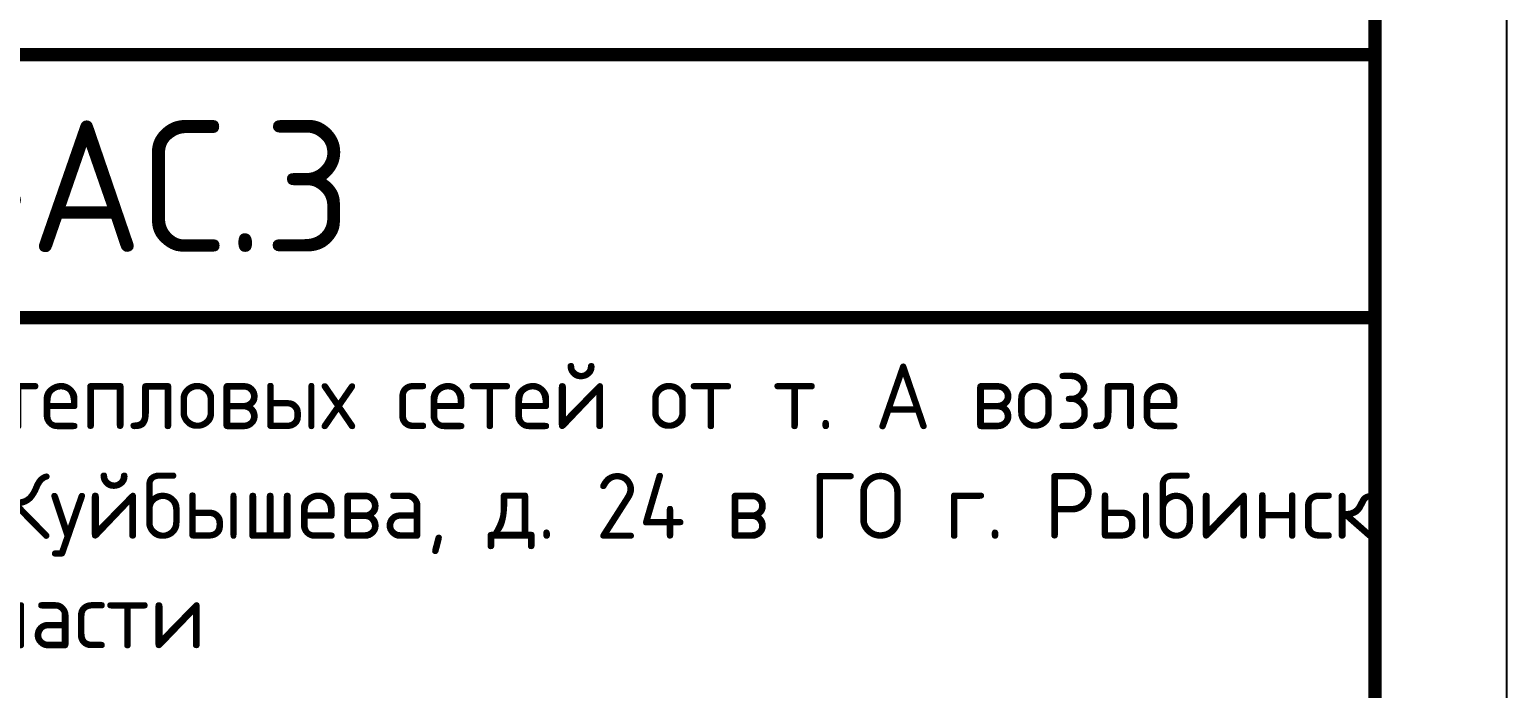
# Model space of a CAD drawing. Header units: metres. Extents: x 1563 to 4966, y -517 to 1463.
# Drawn here: x 3352.7 to 3408.9, y -305.6 to -280.5 of the extents above; entities that cross this region are included whole.
import ezdxf
from ezdxf.enums import TextEntityAlignment as Align

# ---------------------------------------------------------------- set-up
doc = ezdxf.new("R2010")
doc.units = ezdxf.units.M
doc.layers.add('Форматы', color=7, linetype='Continuous')
doc.styles.get("Standard").update_dxf_attribs({"font": 'GOST Common.ttf'})

# ---------------------------------------------------------------- blocks, each defined once
blk = doc.blocks.new('*U326')
blk.add_lwpolyline([(0, 123), (1189, 123), (1189, -297), (0, -297)], close=True)
at = {"const_width": 0.5}
blk.add_lwpolyline([(20, 118), (1184, 118), (1184, -292), (20, -292)], close=True, dxfattribs=at)
for points in [[(999, -292), (999, -237), (1184, -237)], [(1064, -247), (1184, -247)]]:
    blk.add_lwpolyline(points, dxfattribs=at)
blk.add_text('0802.Р.22-АС.3', height=5).set_placement((1124, -242), align=Align.MIDDLE_CENTER)
at = {"insert": (1124, -254.5), "char_height": 2.5, "width": 120, "attachment_point": 5}
blk.add_mtext('Капитальный ремонт  (реконструкция) тепловых сетей от т. А возле \\PТК-8015 по ул. Б. Новикова до ТК-8013  ул. Куйбышева, д. 24 в ГО г. Рыбинск \\PЯрославской области\\P', dxfattribs=at)
blk.add_attdef('РАЗРАБОТАЛ', text='', height=2.5).set_placement((1019.501, -264.224), align=Align.MIDDLE_LEFT)
at = {"flags": 8}
for tag, height, p in [('ДАТА', 2.5, (1059.074, -264.402)), ('ЛИСТ', 3, (1155.388, -271.915)), ('ЛИСТОВ', 3, (1172.888, -271.915)), ('ФОРМАТ', 3, (1149.972, -294.745))]:
    blk.add_attdef(tag, text='', height=height, dxfattribs=at).set_placement(p, align=Align.MIDDLE_CENTER)
blk.add_attdef('ПРОВЕРИЛ', (1019.749, -270.729), '', height=2.5)
at = {"lineweight": 30, "flags": 104}
for tag, p in [('ТЕПЛОВЫЕ_СЕТИ', (1099, -269.5)), ('ИМЯ_ЧЕРТЕЖА', (1099, -284.5))]:
    blk.add_attdef(tag, text='', height=3, dxfattribs=at).set_placement(p, align=Align.MIDDLE_CENTER)

msp = doc.modelspace()

# ---------------------------------------------------------------- block references
at = {"layer": 'Форматы'}
msp.add_blockref('*U326', (2219.8713, -44.4979), dxfattribs=at)

doc.saveas('drawing.dxf')
